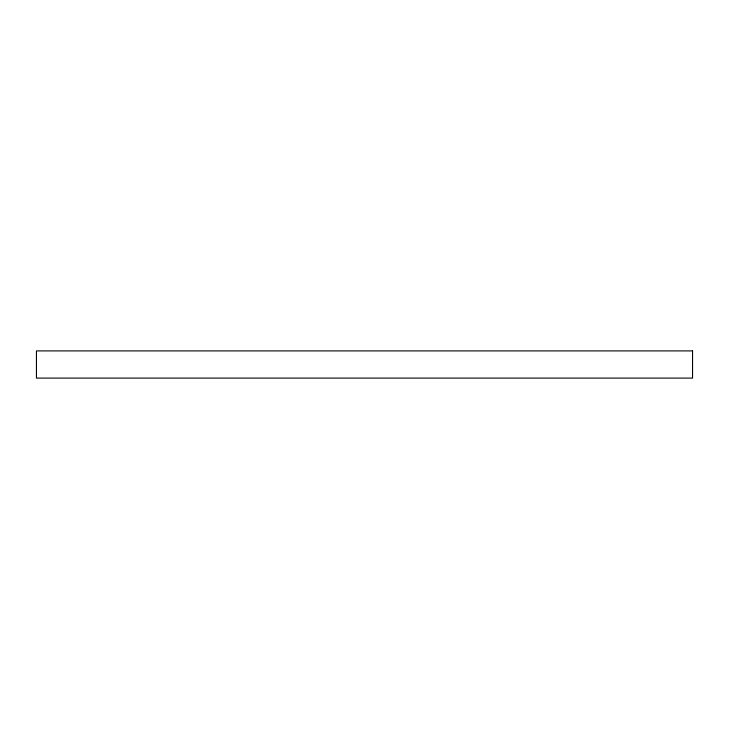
<?xml version="1.0" encoding="UTF-8"?>
<svg xmlns="http://www.w3.org/2000/svg" width="729" height="729" viewBox="0 0 729 729"><rect width="100%" height="100%" fill="white"/><g stroke="black" fill="none" stroke-linecap="round" stroke-linejoin="round"><path stroke-width="1.09" d="M692.55 350.904L36.45 350.904L36.45 378.096L692.55 378.096L692.55 350.904"/></g></svg>
